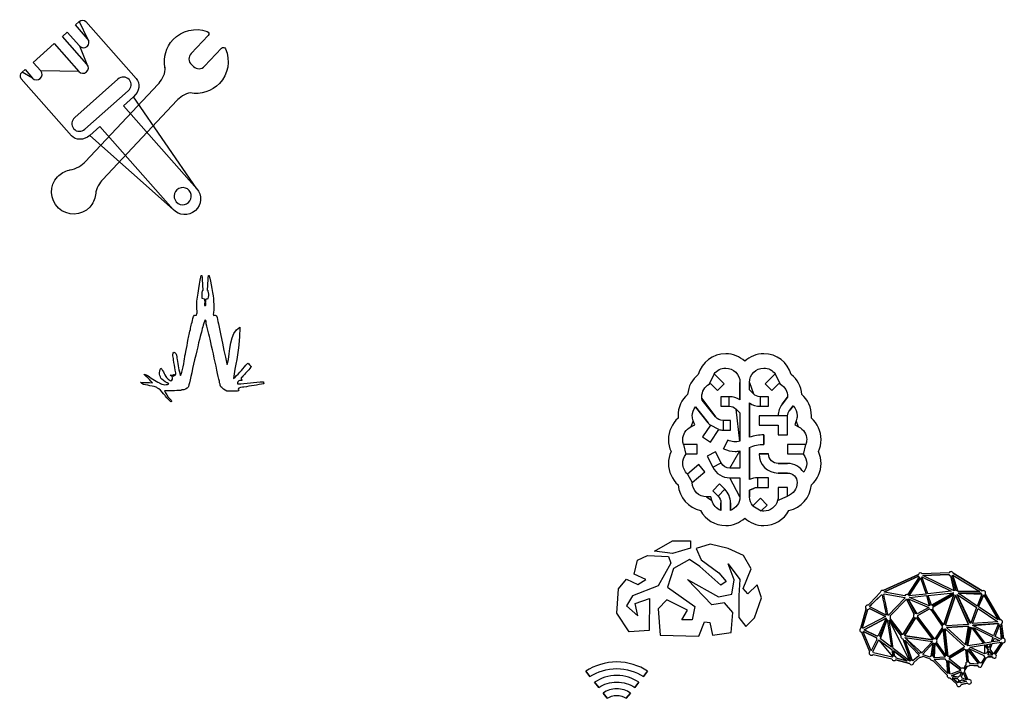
# Model space of a CAD drawing. Extents: x -1032 to 841, y -267 to 643.
# Drawn here: x -20.6 to 466.9, y 181.9 to 517.2 of the extents above; entities that cross this region are included whole.
import ezdxf

# ---------------------------------------------------------------- set-up
doc = ezdxf.new("R2010")
doc.units = 0
doc.layers.add('Layer_1', color=7, linetype='CONTINUOUS')

msp = doc.modelspace()

# ---------------------------------------------------------------- linework, layer by layer
at = {"layer": 'Layer_1', "color": 7}
for points in [[(12.934693, 507.841616), (6.916661, 514.650816), (8.770565, 516.289296)], [(12.115877, 516.345296), (36.953669, 488.24212)], [(12.631877, 495.229936), (0.488621, 508.969696), (2.896973, 511.098176), (8.915005, 504.288976)], [(72.551116, 509.492085), (64.141212, 500.559231)], [(72.090555, 511.420641), (72.091191, 511.420712)], [(-10.257716, 491.972976), (-13.978837, 496.183296), (-3.531068, 505.417056), (8.612189, 491.677376)], [(12.701157, 504.055456), (12.701157, 504.055456)], [(70.809277, 494.283091), (79.217582, 503.214242)], [(-19.401957, 491.390256), (-17.998517, 492.630656), (-14.277397, 488.42036)], [(51.216476, 493.717087), (51.215166, 493.730222)], [(64.307468, 495.045886), (65.296, 494.115186)], [(4.902125, 459.945552), (-19.920357, 488.0314)], [(-19.401957, 491.390416), (-19.401957, 491.390256)], [(27.952109, 487.847), (6.554197, 468.9354)], [(33.600725, 487.5314), (33.416973, 487.73932)], [(11.746811, 447.040949), (47.803697, 485.338273)], [(11.620805, 463.1678), (33.036045, 482.09468)], [(35.708573, 479.21068), (30.683965, 474.76988), (66.945301, 433.741312)], [(57.097214, 477.248416), (20.394884, 438.262086)], [(5.989517, 463.49876), (6.173277, 463.29084), (6.155997, 463.27564), (6.155949, 463.27548)], [(55.319373, 423.466272), (19.042742, 464.51212), (14.018126, 460.071312)], [(57.699477, 426.464592), (57.699477, 426.464592)], [(66.280941, 422.970352), (66.090357, 422.801872)], [(69.142608, 390.819992), (69.142608, 390.819992)], [(320.354227, 337.101764), (321.034214, 337.486555), (324.523745, 333.997024), (327.857662, 337.330941), (322.90913, 342.279474)], [(353.049249, 342.279474), (348.100716, 337.330941), (351.434633, 333.997024), (354.924164, 337.486555), (355.604151, 337.101764)], [(335.621398, 338.022246), (335.621398, 329.326711)], [(342.289232, 332.329594), (340.336981, 334.282788), (340.336981, 338.022246)], [(323.549506, 320.929201), (316.934486, 329.197504), (316.826971, 330.030276)], [(330.334286, 330.948871), (326.190232, 330.948871), (326.190232, 326.233289), (330.334286, 326.233289)], [(340.336981, 310.924621), (340.336981, 327.855449)], [(345.624092, 326.233289), (349.768146, 326.233289), (349.768146, 330.948871), (345.624092, 330.948871)], [(359.187051, 330.645188), (356.516145, 327.266001)], [(313.5553, 325.874904), (319.867579, 317.984791)], [(333.669147, 324.852566), (335.622341, 322.899372), (335.622341, 308.978971)], [(360.215991, 324.34234), (361.888137, 326.45775)], [(311.323886, 316.088184), (313.258218, 317.026585), (312.501838, 319.038252)], [(327.232376, 314.444332), (330.905815, 314.444332), (330.905815, 319.159914), (327.231433, 319.159914)], [(354.487501, 321.517706), (345.052563, 321.517706), (345.052563, 316.802123), (354.483729, 316.802123), (354.483729, 312.08654), (359.199312, 312.08654), (359.199312, 321.417735)], [(363.457483, 319.039196), (362.701104, 317.027528), (364.635436, 316.089127)], [(321.004034, 316.810611), (317.155176, 311.036852), (321.07854, 308.421589), (325.238628, 314.661248)], [(347.410355, 307.370957), (347.410355, 312.08654)], [(308.884043, 302.359236), (309.121709, 302.655375), (314.401275, 302.655375), (314.401275, 307.370957), (307.731555, 307.370957), (307.731555, 307.370957)], [(329.603371, 309.479766), (327.494562, 305.262149)], [(368.226824, 307.370957), (359.199312, 307.370957), (359.199312, 302.655375), (366.835727, 302.655375), (367.073392, 302.359236)], [(326.344903, 298.188775), (323.584401, 303.709779), (319.366784, 301.60097), (322.127286, 296.079966)], [(335.622341, 304.142669), (335.622341, 295.582), (330.562521, 295.582)], [(340.336981, 289.952538), (340.336981, 305.884606)], [(349.767203, 302.655375), (345.05162, 302.655375)], [(312.04537, 288.555782), (318.273712, 293.774989), (315.244421, 297.389012), (309.664944, 292.71304)], [(359.198369, 297.939792), (354.482786, 297.939792)], [(354.482786, 293.224209), (359.198369, 293.224209)], [(328.143427, 285.173766), (325.499871, 287.817322), (322.165954, 284.483405), (324.80951, 281.839849)], [(330.561577, 290.866418), (335.621398, 290.866418), (335.621398, 281.435252)], [(344.365031, 286.150835), (349.768146, 286.150835), (349.768146, 290.866418), (344.365031, 290.866418)], [(305.016322, 287.36274), (305.016322, 287.36274)], [(340.336981, 284.69372), (342.256223, 285.652869)], [(340.336981, 281.435252), (340.336981, 284.69372), (340.336981, 284.69372)], [(359.198369, 281.85211), (359.198369, 286.150835), (354.482786, 286.150835), (354.482786, 280.582675), (354.250779, 279.678226)], [(321.706656, 279.677283), (321.235098, 281.517303), (319.337547, 281.449399), (319.116858, 281.435252)], [(326.190232, 278.504989), (326.190232, 274.769304)], [(330.905815, 274.77402), (330.905815, 278.504989)], [(346.148465, 274.480711), (349.077785, 277.410031), (345.743868, 280.743948), (341.947824, 276.947903)], [(293.354936, 254.544936), (302.26216, 259.740808), (311.169376, 259.740808), (311.169376, 256.029472), (302.26216, 253.431536), (293.354936, 254.544936)], [(310.58616, 250.462464), (302.739328, 246.008856), (299.71724, 236.88956), (313.23712, 227.293096), (312.01768, 220.665704), (306.92784, 220.612664), (309.737856, 225.437408), (299.39912, 230.527248), (295.157592, 226.179672), (296.111936, 213.030928), (315.198824, 212.659792), (318.00884, 219.605304), (320.76584, 219.393224), (322.09132, 213.136968), (331.210608, 214.409424), (332.05892, 224.324008), (327.923424, 229.042712), (321.7732, 228.141384), (309.68484, 240.60088), (324.954352, 232.0648), (331.528728, 233.39028), (332.748168, 240.494848), (329.779096, 248.34168), (335.6112, 240.653904), (335.134024, 232.648016), (335.134024, 221.832104), (338.580272, 217.378496), (342.874824, 221.726072), (346.321064, 231.481592), (344.200304, 238.002944), (339.4816, 233.49632), (337.201776, 236.094256), (341.125192, 245.955816), (337.307808, 252.530192), (329.832112, 255.923416), (320.818856, 258.044184), (313.926368, 255.8704), (316.471288, 250.356408), (325.166424, 243.888072), (328.718712, 239.540504), (326.226808, 237.843888), (315.729016, 247.069224), (310.58616, 250.462464)], [(283.281304, 243.19884), (284.924896, 250.197368), (289.908696, 252.530208), (300.247432, 252.000016), (301.413848, 248.606792), (295.157592, 237.419752), (282.539032, 232.595008), (279.56996, 227.611208), (285.030936, 222.680432), (283.811496, 228.777632), (290.916056, 231.163488), (290.757, 215.363784), (280.842424, 214.674536), (274.6922, 224.005904), (275.540504, 235.988232), (279.46392, 240.75996), (285.030936, 238.055984), (289.060392, 240.54788), (283.281304, 243.19884)], [(440.033963, 244.533472), (440.034186, 244.533688)], [(423.893292, 243.149632), (406.487763, 235.122896)], [(407.094747, 234.495272), (423.930906, 242.258912), (423.930876, 242.258696)], [(419.112592, 232.560048), (424.880069, 241.49592), (424.880083, 241.496)], [(424.880083, 241.496), (427.653626, 233.432264), (419.1424, 232.498128)], [(425.624746, 241.867016), (440.154982, 234.804584), (428.49412, 233.52464), (425.624746, 241.867016), (425.624746, 241.867016)], [(426.010984, 242.662256), (438.973789, 243.145168), (438.973566, 243.144808)], [(439.901303, 242.343728), (441.557862, 235.039736)], [(442.367217, 235.199224), (440.69831, 242.558864)], [(440.937228, 242.807336), (454.335173, 234.684848), (443.468366, 234.606448)], [(440.937228, 242.807192), (440.937228, 242.807336)], [(455.478782, 234.956104), (441.106658, 243.668824)], [(404.969192, 234.155504), (400.018579, 228.856432)], [(430.429587, 227.896744), (428.769002, 232.725224), (441.219087, 234.091568), (441.219087, 234.091568)], [(441.219087, 234.091568), (430.724068, 227.759872)], [(399.762482, 227.374448), (400.604049, 228.275032), (405.679222, 233.080184), (405.679222, 233.08004)], [(406.993241, 233.520824), (406.993241, 233.519024)], [(417.243978, 231.413088), (409.108571, 223.028808)], [(409.8661, 222.622224), (417.921506, 230.924352), (417.921521, 230.927592)], [(417.921521, 230.927592), (421.74119, 223.452528)], [(422.481289, 223.819224), (418.745378, 231.130776)], [(418.747538, 231.130776), (418.747522, 231.129696)], [(418.747522, 231.129696), (428.989395, 226.764608), (423.254664, 223.570392)], [(429.269915, 227.541208), (419.494862, 231.707712), (427.928515, 232.63328), (427.928515, 232.63328)], [(431.191126, 227.078816), (441.434338, 233.2586), (441.434374, 233.2586)], [(441.434374, 233.2586), (436.534774, 218.387464)], [(437.361034, 218.261144), (442.184941, 232.901696), (442.184941, 232.901696)], [(442.184941, 232.901696), (448.725535, 218.425704)], [(443.005283, 233.136816), (443.005305, 233.13836)], [(443.005305, 233.13836), (452.680226, 226.7024), (449.779712, 219.105544)], [(455.199018, 233.298848), (452.981958, 227.492464), (443.536278, 233.775632)], [(443.538438, 233.782832), (454.947506, 233.864984), (454.947758, 233.86448)], [(456.294803, 232.942016), (463.35027, 220.595304), (453.68581, 227.023952)], [(456.294803, 232.939424), (456.294803, 232.942016)], [(464.25738, 220.669384), (456.967026, 233.427328)], [(398.039891, 226.051304), (395.400031, 216.599184)], [(399.69591, 226.2056), (407.59509, 222.295992)], [(399.69591, 226.2056), (399.69591, 226.2056)], [(423.650018, 222.845712), (429.37482, 226.034312), (429.374878, 226.035392)], [(430.138318, 225.743576), (435.717888, 217.542704)], [(453.384353, 226.2344), (463.213902, 219.695704), (450.57859, 218.885864), (453.384353, 226.2344), (453.384353, 226.2344)], [(397.042896, 215.796784), (407.939504, 221.545384), (407.939504, 221.545384)], [(404.777254, 212.659424), (408.493834, 220.775304), (408.493834, 220.775304)], [(408.493834, 220.775304), (410.51735, 207.200144), (405.185826, 211.238384)], [(419.66667, 200.270384), (411.457168, 206.488224), (409.374598, 220.462024), (409.374598, 220.462024)], [(415.85397, 213.422544), (409.838178, 221.20756)], [(421.691525, 222.045136), (416.34067, 213.507904)], [(417.089371, 213.149904), (422.406134, 221.632064)], [(422.817925, 221.652224), (422.81791, 221.65252)], [(431.708117, 211.314544), (423.48788, 222.13276)], [(396.763529, 214.907744), (396.763716, 214.909024)], [(396.763716, 214.909024), (403.104055, 211.777344)], [(403.449541, 212.526304), (397.052832, 215.686384)], [(432.756714, 211.032944), (436.124862, 216.158384), (436.124862, 216.158384)], [(436.124862, 216.158384), (437.57391, 202.956624)], [(438.43437, 202.678784), (436.946903, 216.233024)], [(437.187701, 216.294624), (437.187355, 216.293984)], [(437.187355, 216.293984), (446.591693, 207.638304)], [(437.796837, 216.869904), (448.603516, 217.590464), (448.603394, 217.591024)], [(448.603394, 217.591024), (447.141998, 208.252784)], [(447.939804, 208.016944), (449.343758, 216.987504), (449.343758, 216.987824)], [(450.071507, 216.955824), (456.061256, 209.038944), (448.265698, 207.795024)], [(463.476437, 218.886024), (461.080054, 212.824864), (450.849455, 217.940304)], [(450.850175, 218.076304), (463.476358, 218.885424), (463.476437, 218.886024)], [(451.185811, 216.850144), (460.775636, 212.055264), (459.820518, 209.639264), (456.983622, 209.186704), (451.185811, 216.850144), (451.185811, 216.850144)], [(464.788043, 210.970704), (461.820417, 212.454704), (464.146471, 218.338024), (464.146471, 218.338024)], [(466.025072, 211.512784), (464.935464, 218.630504)], [(401.292069, 205.090064), (404.098897, 210.630144)], [(404.551764, 210.683824), (410.691302, 206.033904), (411.21745, 202.504144)], [(404.551764, 210.681344), (404.551764, 210.683824)], [(420.723539, 200.626944), (417.202923, 210.696784), (417.202909, 210.696624)], [(424.385881, 204.105904), (417.236727, 211.877824)], [(417.238606, 211.880704), (430.79655, 209.986064), (425.494814, 204.310944)], [(417.238887, 211.877824), (417.238606, 211.880704)], [(431.023934, 210.786784), (417.337138, 212.699184)], [(461.02557, 203.843904), (459.311836, 206.109024), (460.414598, 208.898464), (465.018919, 209.633104), (465.018905, 209.633424)], [(461.516, 211.685104), (464.207405, 210.339344), (460.767046, 209.790384), (461.516, 211.685104), (461.516, 211.685104)], [(411.630847, 205.321904), (418.302446, 200.269024)], [(412.021974, 202.698464), (411.630847, 205.321904), (411.630847, 205.321904)], [(426.103374, 203.754304), (431.240554, 209.253104), (431.240554, 209.253104)], [(431.240554, 209.253104), (430.166786, 202.666544)], [(431.018549, 202.764784), (432.060111, 209.155024)], [(432.231911, 209.181904), (437.125882, 202.156704), (431.777438, 201.958624)], [(432.231911, 209.181424), (432.231911, 209.181904)], [(446.39717, 206.978624), (438.900658, 202.432624)], [(439.265462, 201.689424), (446.735406, 206.218784), (446.735571, 206.219024)], [(448.566083, 199.946064), (448.011746, 206.042384)], [(448.040762, 206.059184), (448.040741, 206.058784)], [(454.096262, 199.457904), (448.793719, 206.430944), (448.793719, 206.431184)], [(456.575597, 203.799664), (449.270476, 207.120304), (456.624982, 208.293664), (456.624982, 208.293904)], [(456.624982, 208.293904), (458.374422, 205.981504)], [(459.468054, 208.747744), (458.729304, 206.879184), (457.547622, 208.441184), (459.468054, 208.747744), (459.468054, 208.747744)], [(458.344873, 203.663744), (458.956918, 205.211664), (458.956939, 205.211664)], [(458.956939, 205.211664), (460.380492, 203.330304)], [(412.740594, 200.957824), (419.505606, 199.078784)], [(430.942366, 200.637424), (438.068702, 193.262464)], [(431.638673, 201.128784), (437.106571, 201.331184), (437.10655, 201.330784)], [(438.014695, 200.525104), (438.435882, 194.070144)], [(439.255878, 194.165904), (438.84462, 200.472464), (438.844447, 200.472304)], [(438.844447, 200.472304), (444.650582, 195.940624)], [(458.234612, 202.358864), (460.327658, 202.358864)], [(259.369872, 195.30101), (261.422731, 192.701554)], [(274.65658, 199.8543), (274.65658, 199.8543)], [(287.907641, 192.697367), (289.956199, 195.292416)], [(447.405606, 198.353504), (446.283251, 196.670064)], [(446.800256, 195.958544), (448.03992, 197.818064)], [(449.289254, 198.248544), (453.25414, 197.952624)], [(274.65658, 193.243832), (274.65658, 193.243832)], [(443.558022, 192.335664), (440.241151, 192.938864)], [(440.247631, 193.028544), (444.997442, 194.901504), (444.99768, 194.901504)], [(443.28851, 189.688384), (440.586637, 192.037824), (440.586637, 192.037744)], [(440.586637, 192.037744), (443.36555, 191.532544)], [(443.794787, 190.817184), (443.667814, 189.833584)], [(445.127065, 194.802384), (444.37382, 192.793664)], [(445.310147, 191.011504), (447.703578, 190.126944)], [(445.310147, 191.011504), (445.310147, 191.011504)], [(445.953598, 194.647264), (447.672971, 191.017664)], [(445.953627, 194.646224), (445.953598, 194.647264)], [(263.703686, 189.813881), (265.743637, 187.231612)], [(274.65658, 186.633364), (274.65658, 186.633364)], [(283.582434, 187.227205), (285.622382, 189.805287)], [(444.959038, 188.691264), (448.090147, 189.366704)], [(267.904088, 184.494437), (269.944039, 181.912168)], [(279.382032, 181.907981), (281.421981, 184.485844)]]:
    msp.add_lwpolyline(points, close=True, dxfattribs=at)
for points in [[(8.770565, 516.289296), (9.827469, 517.223456), (11.319605, 517.246096), (12.115877, 516.345296)], [(55.215016, 507.410316), (59.538669, 511.997701), (66.161756, 513.572863), (72.090555, 511.420641)], [(12.701157, 504.055456), (13.810038, 505.035456), (13.914726, 506.732736), (12.934693, 507.841616)], [(51.215166, 493.730222), (50.304188, 498.667288), (51.761417, 503.740237), (55.215016, 507.410316)], [(72.091191, 511.420712), (72.465645, 511.283222), (72.749637, 510.967762), (72.840701, 510.578695)], [(72.840701, 510.578695), (72.933204, 510.191323), (72.825031, 509.783043), (72.551116, 509.492085)], [(8.915005, 504.288976), (9.895037, 503.180096), (11.592285, 503.075456), (12.701157, 504.055456)], [(81.172137, 502.869801), (83.67763, 497.083138), (82.506051, 490.375517), (78.182482, 485.786484)], [(79.217582, 503.214242), (79.491497, 503.5052), (79.894227, 503.636371), (80.286469, 503.567191)], [(80.286469, 503.567191), (80.681998, 503.498114), (81.013952, 503.237003), (81.172137, 502.869801)], [(64.141212, 500.559231), (62.665775, 498.993802), (62.740429, 496.519571), (64.307468, 495.045886)], [(12.398349, 491.443776), (13.50723, 492.423856), (13.611918, 494.121056), (12.631877, 495.229936)], [(47.803697, 485.338273), (48.991731, 486.620612), (51.215215, 490.076699), (51.346807, 492.619973)], [(51.346807, 492.619973), (51.32215, 492.996151), (51.297862, 493.481473), (51.216476, 493.717087)], [(65.296, 494.115186), (66.859669, 492.643054), (69.333924, 492.716014), (70.809277, 494.283091)], [(-19.920357, 488.0314), (-20.647317, 488.99364), (-20.441477, 490.471696), (-19.401957, 491.390416)], [(-14.277397, 488.42036), (-13.297397, 487.31148), (-11.600116, 487.20684), (-10.491236, 488.18684)], [(-10.491236, 488.18684), (-9.382356, 489.166896), (-9.277716, 490.864096), (-10.257716, 491.972976)], [(8.612189, 491.677376), (9.592221, 490.568496), (11.289469, 490.463776), (12.398349, 491.443776)], [(33.416973, 487.73932), (32.069421, 489.264016), (29.615429, 489.317056), (27.952109, 487.847)], [(33.036045, 482.09468), (34.699373, 483.56476), (34.948277, 486.00668), (33.600725, 487.5314)], [(36.953669, 488.24212), (39.112805, 485.79908), (38.567405, 481.73732), (35.708573, 479.21068)], [(78.182482, 485.786484), (74.365177, 481.731824), (68.890853, 480.106975), (63.724276, 481.106765)], [(63.724276, 481.106765), (61.188513, 480.879892), (58.276795, 478.480894), (57.097214, 477.248416)], [(6.554197, 468.9354), (4.890877, 467.46532), (4.641973, 465.02348), (5.989517, 463.49876)], [(6.155949, 463.27548), (7.503501, 461.75076), (9.957485, 461.69772), (11.620805, 463.1678)], [(14.018126, 460.071312), (11.176621, 457.560032), (7.076581, 457.485232), (4.902125, 459.945552)], [(4.33777, 443.020155), (6.906205, 443.097605), (10.490484, 445.723499), (11.746811, 447.040949)], [(-1.500793, 424.199412), (-5.895793, 428.337081), (-6.105104, 435.280791), (-1.967516, 439.677408)], [(-1.967516, 439.677408), (-0.384867, 441.358481), (1.633179, 442.472422), (3.886315, 442.915632)], [(3.886315, 442.915632), (4.026607, 442.977703), (4.180903, 443.015443), (4.33777, 443.020155)], [(20.394884, 438.262086), (19.163591, 436.935467), (16.859458, 433.741453), (16.937342, 431.159869)], [(62.284341, 433.602752), (61.073029, 434.414592), (59.441053, 434.515232), (58.139141, 433.858352)], [(16.856956, 430.699506), (16.551866, 428.427086), (15.56156, 426.345618), (13.980515, 424.664584)], [(16.937342, 431.159869), (16.942068, 430.999643), (16.91407, 430.845077), (16.856956, 430.699506)], [(58.139141, 433.858352), (55.162197, 432.338272), (54.912565, 428.290992), (57.699477, 426.464592)], [(61.829365, 426.226192), (64.788981, 427.730992), (65.036605, 431.745632), (62.284341, 433.602752)], [(66.945301, 433.741312), (69.716965, 430.605232), (69.416997, 425.741952), (66.280941, 422.970352)], [(13.980515, 424.664584), (9.841239, 420.269576), (2.897581, 420.058542), (-1.500793, 424.199412)], [(57.699477, 426.464592), (58.910797, 425.652672), (60.527453, 425.569392), (61.829365, 426.226192)], [(66.090357, 422.801872), (62.954309, 420.030192), (58.091037, 420.330192), (55.319373, 423.466272)], [(66.956208, 376.827992), (66.985808, 379.748792), (68.745808, 389.489592), (69.142608, 390.819992)], [(69.142608, 390.819992), (69.246608, 390.819992), (69.350608, 390.819992), (69.454608, 390.819992)], [(69.454608, 390.819992), (69.667408, 388.409592), (69.799408, 385.919192), (69.954608, 383.451192)], [(72.262608, 383.451192), (72.401808, 385.915192), (72.495408, 388.422392), (72.700208, 390.819992)], [(72.700208, 390.819992), (72.742608, 390.819992), (72.969008, 390.827992), (73.012208, 390.827992)], [(73.012208, 390.827992), (73.012208, 390.827992), (75.016208, 382.407192), (75.198608, 379.455192)], [(69.641808, 383.326392), (69.496208, 382.220792), (69.169008, 380.956792), (69.517008, 379.704792)], [(69.954608, 383.451192), (69.878608, 383.380792), (69.841008, 383.273592), (69.641808, 383.326392)], [(72.576208, 383.263992), (72.536208, 383.391192), (72.284208, 383.305592), (72.262608, 383.451192)], [(72.762608, 382.514392), (72.605008, 382.756792), (72.434608, 382.858392), (72.576208, 383.263992)], [(72.576208, 379.454392), (72.993808, 380.355992), (72.851408, 381.388792), (72.762608, 382.514392)], [(67.143408, 372.456792), (67.129008, 372.827992), (66.945008, 375.767192), (66.956208, 376.827992)], [(69.517008, 379.704792), (69.788208, 379.475992), (70.305008, 379.493592), (70.703408, 379.391992)], [(70.889808, 377.331192), (70.870608, 377.109592), (70.325808, 375.694392), (71.202608, 375.957592)], [(70.703408, 379.391992), (70.677808, 378.771992), (70.964208, 378.133592), (70.889808, 377.331192)], [(71.202608, 375.957592), (71.706608, 376.107992), (71.348208, 376.922392), (71.327408, 377.331192)], [(71.327408, 377.331192), (71.291408, 378.071192), (71.501008, 378.774392), (71.514608, 379.329592)], [(71.514608, 379.329592), (71.745008, 379.494392), (72.345808, 379.288792), (72.576208, 379.454392)], [(75.198608, 379.455192), (75.315408, 377.563992), (75.473808, 375.405592), (75.323408, 373.522392)], [(64.769808, 368.584792), (65.094608, 369.946392), (65.189008, 371.851992), (66.768208, 371.207192)], [(66.768208, 371.207192), (66.885008, 371.610392), (67.157808, 372.047992), (67.143408, 372.456792)], [(75.323408, 373.522392), (75.259408, 372.725592), (74.931408, 371.935992), (75.261008, 371.149592)], [(75.261008, 371.149592), (75.610608, 371.113592), (75.742608, 371.292792), (76.073808, 371.274392)], [(76.073808, 371.274392), (76.961008, 371.123992), (77.123408, 369.336792), (77.385008, 368.151992)], [(63.396208, 362.527192), (63.901808, 364.719192), (64.239408, 366.360792), (64.769808, 368.584792)], [(71.076208, 368.898392), (70.089008, 366.707992), (69.617008, 364.295192), (68.953808, 361.903992)], [(71.638608, 367.025592), (71.505808, 367.720792), (71.625008, 368.479992), (71.076208, 368.898392)], [(72.950608, 361.842392), (72.524208, 363.571992), (71.966608, 365.307992), (71.638608, 367.025592)], [(77.385008, 368.151992), (77.634608, 367.004792), (81.460208, 347.893592), (82.005808, 346.857592)], [(68.953808, 361.903992), (67.473808, 356.573592), (62.973008, 336.217592), (62.708208, 335.737592)], [(62.709008, 359.530392), (62.807408, 360.482392), (63.161808, 361.513592), (63.396208, 362.527192)], [(78.321008, 337.550392), (78.153008, 338.114392), (74.210608, 356.722392), (72.950608, 361.842392)], [(82.005808, 346.857592), (83.772208, 353.293592), (82.944208, 362.653592), (88.249808, 365.340792)], [(88.249808, 365.340792), (88.146608, 363.027192), (88.032208, 360.890392), (87.938608, 358.846392)], [(61.023408, 350.601592), (61.086608, 351.411192), (62.539408, 357.863992), (62.709008, 359.530392)], [(87.938608, 358.846392), (87.636208, 352.197592), (85.825008, 346.266392), (85.065808, 339.926392)], [(55.467408, 349.101592), (55.333808, 349.990392), (55.055408, 350.915992), (55.092208, 351.662392)], [(55.092208, 351.662392), (55.107408, 351.980792), (55.285808, 352.835992), (55.653808, 352.911192)], [(55.653808, 352.911192), (56.051408, 352.994392), (56.584208, 352.289592), (56.715408, 351.975192)], [(56.715408, 351.975192), (57.006608, 351.281592), (57.064208, 350.195192), (57.214608, 349.351992)], [(328.548024, 352.168994), (322.172556, 352.168994), (316.68456, 347.915538), (314.964316, 341.962587)], [(337.979189, 348.557801), (335.474272, 350.802418), (332.167705, 352.168994), (328.548024, 352.168994)], [(347.410355, 352.168994), (343.790673, 352.168994), (340.484107, 350.802418), (337.979189, 348.557801)], [(360.99312, 341.96353), (359.273818, 347.915538), (353.785823, 352.168994), (347.410355, 352.168994)], [(56.279408, 344.043992), (55.990608, 345.727192), (55.721808, 347.403192), (55.467408, 349.101592)], [(57.214608, 349.351992), (57.699408, 346.642392), (58.028208, 343.686392), (58.838608, 341.484792)], [(58.838608, 341.484792), (59.641008, 342.556792), (60.882608, 348.764792), (61.023408, 350.601592)], [(85.065808, 339.926392), (87.181808, 341.598392), (89.340208, 344.301592), (91.247408, 346.482392)], [(91.247408, 346.482392), (91.375408, 346.627992), (92.063408, 347.472792), (92.122608, 347.480792)], [(92.122608, 347.480792), (92.346608, 347.508792), (92.935408, 346.779192), (93.060208, 346.669592)], [(93.060208, 346.669592), (93.389808, 346.375992), (93.706608, 346.119192), (93.996208, 345.856792)], [(41.914608, 340.982392), (41.566608, 341.313592), (41.034608, 341.563992), (40.977808, 342.044792)], [(40.977808, 342.044792), (42.357008, 341.759192), (43.352208, 340.844792), (44.412208, 340.171192)], [(49.596208, 339.609592), (48.571408, 340.775192), (48.050608, 343.389592), (49.158608, 344.979992)], [(49.158608, 344.979992), (50.359408, 343.843992), (51.247408, 341.022392), (52.406608, 339.861592)], [(53.842608, 341.547192), (54.550608, 341.928792), (55.129808, 341.248792), (55.591408, 340.984792)], [(54.717008, 340.922392), (54.417008, 341.322392), (54.160208, 341.184792), (53.842608, 341.547192)], [(55.591408, 340.984792), (55.727408, 341.245592), (55.377008, 341.561592), (55.405008, 341.922392)], [(55.405008, 341.922392), (55.808208, 342.156792), (55.774608, 341.473592), (56.279408, 341.607992)], [(56.279408, 341.607992), (56.781008, 342.284792), (56.415408, 343.250392), (56.279408, 344.043992)], [(90.061808, 341.422392), (89.773008, 341.095992), (88.802608, 340.230392), (88.812208, 339.861592)], [(93.996208, 345.856792), (92.925808, 344.539992), (91.358608, 342.884792), (90.061808, 341.422392)], [(314.964316, 341.962587), (311.95766, 339.538777), (310.048792, 335.967195), (309.731905, 332.094758)], [(322.90913, 342.279474), (324.206858, 343.997832), (326.260966, 345.09562), (328.548024, 345.09562)], [(328.548024, 345.09562), (332.448754, 345.09562), (335.621398, 341.922976), (335.621398, 338.022246)], [(340.336981, 338.022246), (340.336981, 341.922976), (343.509625, 345.09562), (347.410355, 345.09562)], [(347.410355, 345.09562), (349.697412, 345.09562), (351.752463, 343.997832), (353.049249, 342.279474)], [(366.22553, 332.095701), (365.908643, 335.967195), (363.999775, 339.53972), (360.99312, 341.96353)], [(42.663408, 336.612792), (41.341808, 336.906392), (39.700208, 336.991192), (39.104208, 338.111192)], [(39.104208, 338.111192), (41.041008, 338.007992), (42.989008, 337.915992), (44.974608, 337.862392)], [(44.974608, 337.862392), (44.082608, 338.801592), (42.925008, 340.023192), (41.914608, 340.982392)], [(46.847408, 335.737592), (45.551408, 336.007992), (44.066608, 336.299992), (42.663408, 336.612792)], [(44.412208, 340.171192), (45.501008, 339.479192), (46.585808, 338.800792), (47.660208, 338.047992)], [(47.660208, 338.047992), (48.850608, 337.988792), (49.246608, 337.083992), (50.408208, 336.924792)], [(53.093008, 337.237592), (52.125808, 338.095192), (50.558608, 338.517592), (49.596208, 339.609592)], [(50.408208, 336.924792), (51.316208, 336.799992), (52.133808, 336.946392), (53.093008, 337.237592)], [(52.406608, 339.861592), (52.747408, 339.520792), (53.785808, 338.843192), (54.155408, 338.861592)], [(54.155408, 338.861592), (54.889008, 338.902392), (55.249808, 340.211992), (54.717008, 340.922392)], [(78.820208, 335.864792), (78.613008, 336.247992), (78.497808, 336.961592), (78.321008, 337.550392)], [(88.313008, 338.925592), (87.572208, 338.797592), (86.753808, 338.002392), (87.063408, 337.239992)], [(87.063408, 337.239992), (91.389808, 337.556792), (95.527408, 338.059992), (99.866608, 338.363192)], [(89.374608, 339.111192), (89.187408, 338.658392), (88.695408, 338.991192), (88.313008, 338.925592)], [(88.812208, 339.861592), (88.824208, 339.466392), (89.421008, 339.435192), (89.374608, 339.111192)], [(100.052208, 337.302392), (97.175408, 336.759992), (93.449008, 336.259992), (90.248208, 335.677592)], [(99.866608, 338.363192), (99.908208, 337.989592), (100.029008, 337.694392), (100.052208, 337.302392)], [(316.759067, 330.948871), (316.759067, 333.486798), (318.136017, 335.84459), (320.354227, 337.101764)], [(355.604151, 337.101764), (357.822362, 335.84459), (359.199312, 333.486798), (359.199312, 330.948871)], [(48.221008, 334.863992), (47.781808, 335.185592), (47.161008, 335.219992), (46.847408, 335.737592)], [(51.281008, 331.554392), (50.163408, 332.518392), (49.427408, 333.974392), (48.221008, 334.863992)], [(59.024208, 333.927992), (56.274608, 333.970392), (53.717008, 333.821592), (50.969008, 333.865592)], [(50.969008, 333.865592), (51.693008, 332.560792), (52.592208, 331.004792), (53.592208, 329.868792)], [(53.592208, 328.931192), (52.776208, 329.676792), (51.291408, 331.355992), (51.281008, 331.554392)], [(59.524208, 334.363992), (59.237008, 334.339192), (59.302608, 333.962392), (59.024208, 333.927992)], [(62.708208, 335.737592), (62.257808, 334.920792), (60.754608, 334.083192), (59.524208, 334.363992)], [(81.755408, 333.743192), (81.021008, 333.903992), (79.006608, 335.519992), (78.820208, 335.864792)], [(84.440208, 333.743192), (83.536208, 333.782392), (82.514608, 333.575992), (81.755408, 333.743192)], [(87.813008, 333.803992), (86.819408, 333.722392), (85.627408, 333.689592), (84.440208, 333.743192)], [(87.375408, 334.741592), (87.325808, 334.269592), (87.831408, 334.174392), (87.813008, 333.803992)], [(90.248208, 335.677592), (89.513808, 335.544792), (87.449008, 335.447992), (87.375408, 334.741592)], [(309.731905, 332.094758), (306.742226, 329.438942), (304.97011, 325.597628), (304.97011, 321.517706)], [(345.624092, 330.948871), (344.364088, 330.948871), (343.180477, 331.439292), (342.289232, 332.329594)], [(370.988269, 321.517706), (370.988269, 325.597628), (369.216153, 329.438942), (366.22553, 332.095701)], [(53.592208, 329.868792), (53.933008, 329.479992), (54.561008, 329.159192), (54.466608, 328.557592)], [(54.466608, 328.557592), (54.073808, 328.249592), (53.815408, 328.727992), (53.592208, 328.931192)], [(316.826971, 330.030276), (316.780758, 330.392433), (316.759067, 330.683856), (316.759067, 330.948871)], [(335.621398, 329.326711), (334.0728, 330.380172), (332.24787, 330.948871), (330.334286, 330.948871)], [(340.336981, 327.855449), (341.885578, 326.801988), (343.710509, 326.233289), (345.624092, 326.233289)], [(356.516145, 327.266001), (355.225962, 325.63441), (354.510136, 323.597278), (354.487501, 321.517706)], [(359.199312, 330.948871), (359.199312, 330.853617), (359.19271, 330.748931), (359.187051, 330.645188)], [(312.043484, 321.517706), (312.043484, 323.120061), (312.593321, 324.64791), (313.5553, 325.874904)], [(330.334286, 326.233289), (331.59429, 326.233289), (332.777901, 325.742868), (333.669147, 324.852566)], [(359.199312, 321.417735), (359.199312, 322.474969), (359.560525, 323.51334), (360.215991, 324.34234)], [(361.888137, 326.45775), (363.165117, 325.152477), (363.915838, 323.386963), (363.915838, 321.518649)], [(305.021981, 320.320891), (302.017212, 317.682051), (300.254527, 313.873746), (300.254527, 309.728749)], [(304.97011, 321.517706), (304.97011, 321.117824), (304.987086, 320.717943), (305.021981, 320.320891)], [(312.501838, 319.038252), (312.198155, 319.847446), (312.043484, 320.681161), (312.043484, 321.517706)], [(319.867579, 317.984791), (320.212759, 317.553787), (320.599437, 317.168995), (321.004034, 316.810611)], [(327.231433, 319.159914), (325.791294, 319.159914), (324.449239, 319.805006), (323.549506, 320.929201)], [(363.915838, 321.518649), (363.915838, 320.682105), (363.761167, 319.84839), (363.457483, 319.039196)], [(370.936397, 320.320891), (370.971293, 320.717943), (370.988269, 321.117824), (370.988269, 321.517706)], [(375.703852, 309.728749), (375.703852, 313.873746), (373.941167, 317.682051), (370.936397, 320.320891)], [(307.327901, 309.728749), (307.327901, 312.455299), (308.859522, 314.891369), (311.323886, 316.088184)], [(325.238628, 314.661248), (325.886549, 314.52261), (326.553332, 314.444332), (327.232376, 314.444332)], [(347.410355, 312.08654), (345.012009, 312.08654), (342.614607, 311.683829), (340.336981, 310.924621)], [(364.635436, 316.089127), (367.098856, 314.891369), (368.630477, 312.455299), (368.630477, 309.728749)], [(300.254527, 309.728749), (300.254527, 307.689731), (300.702507, 305.675234), (301.546596, 303.83427)], [(307.731555, 307.370957), (307.465596, 308.118849), (307.327901, 308.91201), (307.327901, 309.728749)], [(335.622341, 308.978971), (333.641796, 308.386694), (331.475457, 308.544194), (329.603371, 309.479766)], [(340.336981, 305.884606), (342.558963, 306.856959), (344.985602, 307.370957), (347.410355, 307.370957)], [(368.630477, 309.728749), (368.630477, 308.91201), (368.492782, 308.118849), (368.226824, 307.370957)], [(374.411782, 303.83427), (375.255871, 305.675234), (375.703852, 307.689731), (375.703852, 309.728749)], [(301.546596, 303.83427), (300.702507, 301.99425), (300.254527, 299.97881), (300.254527, 297.939792)], [(307.327901, 297.939792), (307.327901, 299.561952), (307.866421, 301.089801), (308.884043, 302.359236)], [(327.494562, 305.262149), (329.301574, 304.358643), (331.283062, 303.90689), (333.26455, 303.90689)], [(333.26455, 303.90689), (334.054881, 303.90689), (334.842384, 303.999316), (335.622341, 304.142669)], [(345.05162, 302.655375), (345.05162, 297.45503), (349.282441, 293.224209), (354.482786, 293.224209)], [(354.482786, 297.939792), (351.882614, 297.939792), (349.767203, 300.055202), (349.767203, 302.655375)], [(367.073392, 302.359236), (368.091958, 301.089801), (368.629534, 299.561952), (368.629534, 297.939792)], [(375.703852, 297.939792), (375.703852, 299.97881), (375.255871, 301.99425), (374.411782, 303.83427)], [(300.254527, 297.939792), (300.254527, 293.860813), (302.026643, 290.019499), (305.016322, 287.36274)], [(309.664944, 292.71304), (308.20217, 294.040005), (307.327901, 295.927181), (307.327901, 297.939792)], [(330.562521, 295.582), (328.76494, 295.582), (327.148439, 296.580761), (326.344903, 298.188775)], [(367.128093, 293.594854), (365.448402, 296.204457), (362.525684, 297.939792), (359.198369, 297.939792)], [(368.629534, 297.939792), (368.629534, 296.343096), (368.084413, 294.819019), (367.128093, 293.594854)], [(370.942999, 287.363683), (373.931736, 290.019499), (375.703852, 293.860813), (375.703852, 297.939792)], [(322.127286, 296.079966), (323.734357, 292.863939), (326.966417, 290.866418), (330.561577, 290.866418)], [(359.198369, 293.224209), (361.798541, 293.224209), (363.913951, 291.108799), (363.913951, 288.508626)], [(312.043484, 288.508626), (312.043484, 288.523716), (312.04537, 288.540692), (312.04537, 288.555782)], [(319.116858, 281.435252), (315.216128, 281.435252), (312.043484, 284.607896), (312.043484, 288.508626)], [(344.365031, 290.866418), (342.976764, 290.866418), (341.591326, 290.544815), (340.336981, 289.952538)], [(363.913951, 288.508626), (363.913951, 285.438782), (361.944724, 282.827292), (359.198369, 281.85211)], [(305.016322, 287.36274), (305.52089, 281.102332), (310.119526, 275.97838), (316.125292, 274.679708)], [(330.905815, 278.504989), (330.905815, 281.024053), (329.924974, 283.392219), (328.143427, 285.173766)], [(342.256223, 285.652869), (342.906973, 285.978245), (343.636945, 286.150835), (344.365031, 286.150835)], [(359.834029, 274.680651), (365.839796, 275.979323), (370.438432, 281.102332), (370.942999, 287.363683)], [(326.190232, 274.769304), (324.020121, 275.538887), (322.303649, 277.344956), (321.706656, 279.677283)], [(324.80951, 281.839849), (325.699812, 280.948604), (326.190232, 279.764993), (326.190232, 278.504989)], [(335.621398, 281.435252), (335.621398, 278.362578), (333.648398, 275.748259), (330.905815, 274.77402)], [(341.947824, 276.947903), (340.941518, 278.170183), (340.336981, 279.732927), (340.336981, 281.435252)], [(354.250779, 279.678226), (353.451016, 276.548022), (350.636757, 274.361878), (347.410355, 274.361878)], [(316.125292, 274.679708), (318.552874, 270.202734), (323.274116, 267.288504), (328.548024, 267.288504)], [(347.410355, 274.361878), (346.979351, 274.361878), (346.558721, 274.407147), (346.148465, 274.480711)], [(347.410355, 267.288504), (352.684263, 267.288504), (357.405504, 270.202734), (359.834029, 274.680651)], [(328.548024, 267.288504), (332.167705, 267.288504), (335.474272, 268.65508), (337.979189, 270.899697)], [(337.979189, 270.899697), (340.484107, 268.65508), (343.790673, 267.288504), (347.410355, 267.288504)], [(424.915514, 243.84652), (424.46401, 243.846134), (424.058633, 243.569773), (423.893292, 243.149632)], [(425.736145, 243.476872), (425.52787, 243.711528), (425.229269, 243.846031), (424.915514, 243.84652)], [(439.076922, 243.974032), (439.076922, 243.974032), (425.736145, 243.476872), (425.736145, 243.476872)], [(440.034186, 244.533688), (439.637506, 244.53347), (439.271695, 244.319602), (439.076922, 243.974032)], [(441.106658, 243.668824), (440.996385, 244.173106), (440.550161, 244.532786), (440.033963, 244.533472)], [(424.179716, 241.931456), (424.179716, 241.931456), (418.475052, 233.093216), (418.475052, 233.093216)], [(423.930876, 242.258696), (423.992512, 242.134942), (424.076934, 242.023922), (424.179716, 241.931456)], [(426.003784, 242.599616), (426.006782, 242.620423), (426.009183, 242.641311), (426.010984, 242.662256)], [(441.557862, 235.039736), (441.557862, 235.039736), (426.003784, 242.599616), (426.003784, 242.599616)], [(438.973566, 243.144808), (439.09149, 242.714191), (439.458098, 242.397634), (439.901303, 242.343728)], [(440.69831, 242.558864), (440.790506, 242.628568), (440.871135, 242.712373), (440.937228, 242.807192)], [(406.06631, 235.207216), (405.478186, 235.206477), (404.994774, 234.743071), (404.969192, 234.155504)], [(406.487763, 235.122896), (406.354193, 235.178454), (406.210973, 235.207108), (406.06631, 235.207216)], [(407.141691, 234.330464), (407.130354, 234.386538), (407.114659, 234.441641), (407.094747, 234.495272)], [(417.16613, 232.551768), (417.16613, 232.551768), (407.141691, 234.330464), (407.141691, 234.330464)], [(442.488552, 235.207224), (442.44799, 235.206798), (442.407483, 235.204127), (442.367217, 235.199224)], [(443.468366, 234.606448), (443.280751, 234.975052), (442.902156, 235.207188), (442.488552, 235.207224)], [(456.036063, 235.109392), (455.839957, 235.108907), (455.647549, 235.055982), (455.478782, 234.956104)], [(457.135607, 234.00988), (457.135592, 234.61713), (456.643313, 235.109395), (456.036063, 235.109392)], [(456.967026, 233.427328), (457.076719, 233.601869), (457.135135, 233.803732), (457.135607, 234.00988)], [(405.679222, 233.08004), (405.759729, 233.049704), (405.843517, 233.028922), (405.928869, 233.01812)], [(405.928869, 233.01812), (406.169695, 231.856176), (406.509615, 230.212416), (406.918886, 228.213328)], [(406.726948, 233.232032), (406.832328, 233.311531), (406.922531, 233.409356), (406.993241, 233.520824)], [(407.726894, 228.38044), (407.310006, 230.416824), (406.966039, 232.078944), (406.726948, 233.232032)], [(406.993241, 233.519024), (406.993241, 233.519024), (417.09043, 231.727152), (417.09043, 231.727152)], [(417.09043, 231.727152), (417.124536, 231.614945), (417.176374, 231.508917), (417.243978, 231.413088)], [(418.141381, 233.145776), (417.730905, 233.145334), (417.354853, 232.916287), (417.16613, 232.551768)], [(418.475052, 233.093216), (418.367199, 233.127818), (418.254648, 233.145547), (418.141381, 233.145776)], [(418.745378, 231.130776), (418.746098, 231.130775), (418.746818, 231.130775), (418.747538, 231.130776)], [(419.1424, 232.498128), (419.133112, 232.519074), (419.123171, 232.539724), (419.112592, 232.560048)], [(427.928515, 232.63328), (427.928515, 232.63328), (429.5891, 227.805304), (429.5891, 227.805304)], [(442.987859, 233.126736), (442.993698, 233.130043), (442.999506, 233.133403), (443.005283, 233.136816)], [(449.356113, 219.031144), (449.356113, 219.031144), (442.987859, 233.126736), (442.987859, 233.126736)], [(443.536278, 233.775632), (443.537006, 233.77803), (443.537726, 233.78043), (443.538438, 233.782832)], [(453.68581, 227.023952), (453.68581, 227.023952), (455.93509, 232.914944), (455.93509, 232.914944)], [(454.947758, 233.86448), (454.975624, 233.655767), (455.062832, 233.459444), (455.199018, 233.298848)], [(455.93509, 232.914944), (455.968696, 232.910988), (456.002466, 232.908585), (456.036294, 232.907744)], [(456.036294, 232.907744), (456.123414, 232.908025), (456.210193, 232.91866), (456.294803, 232.939424)], [(396.28428, 216.700144), (396.28428, 216.700144), (398.810048, 225.743864), (398.810048, 225.743864)], [(398.02395, 227.620181), (397.817745, 227.413966), (397.701908, 227.134281), (397.701922, 226.842656)], [(397.701922, 226.842656), (397.702395, 226.543912), (397.824407, 226.258222), (398.039891, 226.051304)], [(398.801459, 227.942248), (398.509834, 227.942247), (398.230154, 227.826396), (398.02395, 227.620181)], [(399.027755, 227.918488), (398.953348, 227.934213), (398.87751, 227.942175), (398.801459, 227.942248)], [(398.810048, 225.743864), (399.162245, 225.74701), (399.491619, 225.918689), (399.69591, 226.2056)], [(400.018579, 228.856432), (400.018579, 228.856432), (399.027755, 227.918488), (399.027755, 227.918488)], [(399.884356, 227.032448), (399.862963, 227.152414), (399.821777, 227.267989), (399.762482, 227.374448)], [(407.960175, 223.035072), (407.960175, 223.035072), (399.884356, 227.032448), (399.884356, 227.032448)], [(406.918886, 228.213328), (407.237862, 226.65524), (407.556902, 225.084776), (407.795885, 223.88064)], [(408.604699, 224.042928), (408.36509, 225.250232), (408.046042, 226.82156), (407.726894, 228.38044)], [(429.5891, 227.805304), (429.466932, 227.738292), (429.358615, 227.648669), (429.269915, 227.541208)], [(429.374878, 226.035392), (429.577461, 225.848279), (429.84296, 225.744123), (430.118734, 225.743576)], [(430.118734, 225.743576), (430.125261, 225.743518), (430.13179, 225.743518), (430.138318, 225.743576)], [(430.724068, 227.759872), (430.633223, 227.81982), (430.533981, 227.865947), (430.429587, 227.896744)], [(430.907683, 226.079096), (431.106345, 226.283746), (431.217711, 226.557584), (431.21827, 226.8428)], [(436.227405, 218.260984), (436.227405, 218.260984), (430.907683, 226.079096), (430.907683, 226.079096)], [(431.21827, 226.8428), (431.217773, 226.922221), (431.208672, 227.001355), (431.191126, 227.078816)], [(407.59509, 222.295992), (407.59509, 222.295992), (396.634864, 216.513744), (396.634864, 216.513744)], [(407.939504, 221.545384), (407.939504, 221.545384), (403.929782, 212.789104), (403.929782, 212.789104)], [(407.795885, 223.88064), (407.863997, 223.537344), (407.906924, 223.309824), (407.960175, 223.035072)], [(408.804421, 223.015128), (408.743941, 223.329552), (408.687241, 223.627128), (408.604699, 224.042928)], [(409.011393, 223.036008), (408.941897, 223.035604), (408.872597, 223.028613), (408.804421, 223.015128)], [(409.108571, 223.028808), (409.076301, 223.032643), (409.043876, 223.035045), (409.011393, 223.036008)], [(409.374598, 220.462024), (409.374598, 220.462024), (415.263676, 212.840704), (415.263676, 212.840704)], [(409.838178, 221.20756), (410.013739, 221.407818), (410.110651, 221.664987), (410.110915, 221.931304)], [(410.110915, 221.931304), (410.110739, 222.182833), (410.02433, 222.426698), (409.8661, 222.622224)], [(421.74119, 223.452528), (421.560446, 223.251189), (421.460283, 222.990277), (421.459864, 222.719712)], [(421.459864, 222.719712), (421.459983, 222.475359), (421.541493, 222.238007), (421.691525, 222.045136)], [(422.406134, 221.632064), (422.45688, 221.624412), (422.508099, 221.620322), (422.559415, 221.619824)], [(422.559401, 223.819224), (422.533372, 223.820149), (422.507318, 223.820149), (422.481289, 223.819224)], [(423.254664, 223.570392), (423.058525, 223.731006), (422.812911, 223.81891), (422.559401, 223.819224)], [(422.559415, 221.619824), (422.646565, 221.620341), (422.733343, 221.631217), (422.817925, 221.652224)], [(422.81791, 221.65252), (422.81791, 221.65252), (431.04647, 210.823584), (431.04647, 210.823584)], [(423.48788, 222.13276), (423.599047, 222.308044), (423.65833, 222.511213), (423.658874, 222.718776)], [(423.658874, 222.718776), (423.658374, 222.761223), (423.655417, 222.803606), (423.650018, 222.845712)], [(464.38086, 220.678184), (464.339567, 220.677572), (464.298342, 220.674634), (464.25738, 220.669384)], [(465.480398, 219.578664), (465.480387, 220.185915), (464.988111, 220.678183), (464.38086, 220.678184)], [(464.935464, 218.630504), (465.272546, 218.827411), (465.47995, 219.188284), (465.480398, 219.578664)], [(395.400031, 216.599184), (395.062844, 216.402346), (394.855329, 216.04146), (394.854824, 215.651024)], [(394.854824, 215.651024), (394.855184, 215.122106), (395.232075, 214.66839), (395.751954, 214.571024)], [(395.751954, 214.571024), (395.751954, 214.571024), (399.712823, 204.951984), (399.712823, 204.951984)], [(396.634864, 216.513744), (396.530283, 216.596637), (396.411485, 216.6598), (396.28428, 216.700144)], [(396.57293, 214.742704), (396.642581, 214.790227), (396.706534, 214.845605), (396.763529, 214.907744)], [(400.439306, 205.352864), (400.439306, 205.352864), (396.57293, 214.742704), (396.57293, 214.742704)], [(397.052832, 215.686384), (397.051379, 215.723328), (397.048062, 215.760174), (397.042896, 215.796784)], [(435.72804, 217.055824), (435.72804, 217.055824), (431.978974, 211.350544), (431.978974, 211.350544)], [(435.717888, 217.542704), (435.702603, 217.469339), (435.694859, 217.394604), (435.694776, 217.319664)], [(435.694776, 217.319664), (435.695149, 217.230695), (435.706319, 217.142101), (435.72804, 217.055824)], [(436.534774, 218.387464), (436.426501, 218.361123), (436.32286, 218.318475), (436.227405, 218.260984)], [(436.946903, 216.233024), (437.029239, 216.24439), (437.110021, 216.265055), (437.187701, 216.294624)], [(437.82571, 217.699024), (437.73928, 217.933806), (437.575367, 218.132093), (437.361034, 218.261144)], [(437.791077, 216.858704), (437.793018, 216.862426), (437.794938, 216.86616), (437.796837, 216.869904)], [(447.141998, 208.252784), (447.141998, 208.252784), (437.791077, 216.858704), (437.791077, 216.858704)], [(448.725535, 218.425704), (448.725535, 218.425704), (437.82571, 217.699024), (437.82571, 217.699024)], [(449.343758, 216.987824), (449.473863, 216.935281), (449.612823, 216.908126), (449.753137, 216.907824)], [(449.753144, 219.105544), (449.617341, 219.105475), (449.482726, 219.08025), (449.356113, 219.031144)], [(449.753137, 216.907824), (449.861041, 216.908116), (449.968314, 216.924289), (450.071507, 216.955824)], [(449.779712, 219.105544), (449.770856, 219.105651), (449.762, 219.105651), (449.753144, 219.105544)], [(450.849455, 217.940304), (450.8511, 217.962669), (450.852061, 217.98508), (450.852335, 218.007504)], [(450.852335, 218.007504), (450.852333, 218.030454), (450.851613, 218.053399), (450.850175, 218.076304)], [(464.146471, 218.338024), (464.146471, 218.338024), (465.207891, 211.400544), (465.207891, 211.400544)], [(403.366935, 211.009984), (403.366935, 211.009984), (400.504538, 205.360864), (400.504538, 205.360864)], [(403.104055, 211.777344), (403.102672, 211.75977), (403.101712, 211.742165), (403.101175, 211.724544)], [(403.101175, 211.724544), (403.10171, 211.462285), (403.195966, 211.208854), (403.366935, 211.009984)], [(403.929782, 212.789104), (403.750106, 212.743393), (403.584905, 212.652991), (403.449541, 212.526304)], [(404.098897, 210.630144), (404.132757, 210.625896), (404.166797, 210.623226), (404.200906, 210.622144)], [(404.200906, 210.622144), (404.320297, 210.622698), (404.438801, 210.642693), (404.551764, 210.681344)], [(405.300443, 211.724544), (405.299923, 212.105802), (405.101937, 212.459579), (404.777254, 212.659424)], [(405.185826, 211.238384), (405.260822, 211.389499), (405.300039, 211.555844), (405.300443, 211.724544)], [(415.263676, 212.840704), (415.20622, 212.704966), (415.176642, 212.559061), (415.1767, 212.411664)], [(415.1767, 212.411664), (415.177423, 211.869536), (415.573181, 211.40884), (416.109002, 211.326384)], [(416.27623, 213.507904), (416.131225, 213.507572), (415.987717, 213.478562), (415.85397, 213.422544)], [(416.109002, 211.326384), (416.109002, 211.326384), (419.902629, 200.475904), (419.902629, 200.475904)], [(416.34067, 213.507904), (416.319194, 213.508534), (416.297705, 213.508534), (416.27623, 213.507904)], [(417.337138, 212.699184), (417.291344, 212.866899), (417.206432, 213.021365), (417.089371, 213.149904)], [(417.202909, 210.696624), (417.202909, 210.696624), (424.012747, 203.293024), (424.012747, 203.293024)], [(417.236727, 211.877824), (417.237447, 211.877823), (417.238167, 211.877823), (417.238887, 211.877824)], [(431.04647, 210.823584), (431.038718, 210.811466), (431.031205, 210.799197), (431.023934, 210.786784)], [(431.978974, 211.350544), (431.887543, 211.349852), (431.796555, 211.337759), (431.708117, 211.314544)], [(433.083407, 210.252144), (433.083057, 210.545576), (432.965434, 210.826696), (432.756714, 211.032944)], [(432.906776, 209.656144), (433.021754, 209.833686), (433.083083, 210.040623), (433.083407, 210.252144)], [(437.57391, 202.956624), (437.57391, 202.956624), (432.906776, 209.656144), (432.906776, 209.656144)], [(465.207891, 211.400544), (465.030748, 211.299023), (464.88537, 211.150186), (464.788043, 210.970704)], [(465.018905, 209.633424), (465.029966, 209.622789), (465.041248, 209.612387), (465.052745, 209.602224)], [(465.878767, 209.357104), (466.434212, 209.419879), (466.854161, 209.889404), (466.854824, 210.448384)], [(466.854824, 210.448384), (466.854125, 210.951162), (466.512482, 211.389421), (466.025072, 211.512784)], [(399.712823, 204.951984), (399.555384, 204.756816), (399.469382, 204.513698), (399.469081, 204.262944)], [(400.504538, 205.360864), (400.482719, 205.358848), (400.460965, 205.35618), (400.439306, 205.352864)], [(401.659298, 204.391024), (401.627666, 204.66147), (401.496811, 204.910559), (401.292069, 205.090064)], [(432.060111, 209.155024), (432.117985, 209.159277), (432.175431, 209.168104), (432.231911, 209.181424)], [(446.591693, 207.638304), (446.464186, 207.454413), (446.395821, 207.235996), (446.39573, 207.012224)], [(446.39573, 207.012224), (446.396039, 207.001017), (446.396519, 206.989816), (446.39717, 206.978624)], [(446.735571, 206.219024), (446.86408, 206.095789), (447.020593, 206.005605), (447.191657, 205.956224)], [(447.191657, 205.956224), (447.191657, 205.956224), (447.754043, 199.767024), (447.754043, 199.767024)], [(448.265698, 207.795024), (448.171325, 207.888029), (448.060919, 207.963211), (447.939804, 208.016944)], [(448.011746, 206.042384), (448.021503, 206.047836), (448.031176, 206.053437), (448.040762, 206.059184)], [(448.040741, 206.058784), (448.040741, 206.058784), (453.387305, 199.027504), (453.387305, 199.027504)], [(448.793719, 206.431184), (448.793719, 206.431184), (456.313595, 203.013024), (456.313595, 203.013024)], [(458.374422, 205.981504), (458.374422, 205.981504), (457.653116, 204.156624), (457.653116, 204.156624)], [(465.052745, 209.602224), (465.052745, 209.602224), (461.26824, 203.887104), (461.26824, 203.887104)], [(462.071719, 203.607664), (462.071719, 203.607664), (465.878767, 209.357104), (465.878767, 209.357104)], [(399.469081, 204.262944), (399.469065, 203.971318), (399.584901, 203.691631), (399.791106, 203.485414)], [(399.791106, 203.485414), (399.997311, 203.279197), (400.276992, 203.163345), (400.568618, 203.163344)], [(400.568618, 203.163344), (400.910333, 203.163943), (401.232346, 203.323383), (401.439978, 203.594784)], [(401.439978, 203.594784), (401.439978, 203.594784), (410.769689, 201.467104), (410.769689, 201.467104)], [(410.975854, 202.266304), (410.975854, 202.266304), (401.659298, 204.391024), (401.659298, 204.391024)], [(410.769689, 201.467104), (410.842422, 200.921218), (411.307781, 200.513338), (411.85849, 200.512784)], [(411.21745, 202.504144), (411.125107, 202.437831), (411.043606, 202.357597), (410.975854, 202.266304)], [(411.85849, 200.512784), (412.206371, 200.513234), (412.533518, 200.678287), (412.740594, 200.957824)], [(412.947026, 201.756464), (412.882483, 202.241246), (412.505505, 202.625132), (412.021974, 202.698464)], [(418.302446, 200.269024), (418.302446, 200.269024), (412.947026, 201.756464), (412.947026, 201.756464)], [(419.902629, 200.475904), (419.81458, 200.418997), (419.735123, 200.349789), (419.66667, 200.270384)], [(421.187674, 200.405984), (421.052595, 200.515276), (420.893536, 200.590998), (420.723539, 200.626944)], [(424.071816, 202.929664), (424.071816, 202.929664), (421.187674, 200.405984), (421.187674, 200.405984)], [(421.590106, 199.661824), (421.590106, 199.661824), (424.609542, 202.303824), (424.609542, 202.303824)], [(424.012747, 203.293024), (424.012546, 203.289292), (424.012363, 203.285558), (424.0122, 203.281824)], [(424.0122, 203.281824), (424.012746, 203.161973), (424.032884, 203.043017), (424.071816, 202.929664)], [(425.111751, 204.381344), (424.844351, 204.380848), (424.586296, 204.282926), (424.385881, 204.105904)], [(424.609542, 202.303824), (424.764796, 202.223812), (424.936877, 202.181936), (425.111535, 202.181664)], [(425.111535, 202.181664), (425.468302, 202.181927), (425.802764, 202.35527), (426.008666, 202.646624)], [(425.494814, 204.310944), (425.372333, 204.357019), (425.242611, 204.380859), (425.111751, 204.381344)], [(426.008666, 202.646624), (426.008666, 202.646624), (429.649551, 201.411184), (429.649551, 201.411184)], [(426.197327, 203.453904), (426.180578, 203.558025), (426.148936, 203.659194), (426.103374, 203.754304)], [(429.749358, 202.248624), (429.749358, 202.248624), (426.197327, 203.453904), (426.197327, 203.453904)], [(429.649551, 201.411184), (429.783493, 200.937837), (430.215546, 200.611055), (430.707479, 200.611024)], [(430.166786, 202.666544), (429.992129, 202.567919), (429.847777, 202.423397), (429.749358, 202.248624)], [(430.707479, 200.611024), (430.786496, 200.611358), (430.865246, 200.62021), (430.942366, 200.637424)], [(431.777438, 201.958624), (431.688091, 202.34439), (431.398219, 202.652317), (431.018549, 202.764784)], [(431.629529, 201.113584), (431.632618, 201.118626), (431.635666, 201.123693), (431.638673, 201.128784)], [(438.435882, 194.070144), (438.435882, 194.070144), (431.629529, 201.113584), (431.629529, 201.113584)], [(437.10655, 201.330784), (437.220132, 200.904301), (437.577717, 200.587063), (438.014695, 200.525104)], [(438.900658, 202.432624), (438.767495, 202.551282), (438.607464, 202.635764), (438.43437, 202.678784)], [(439.201742, 201.239664), (439.245354, 201.359194), (439.267888, 201.485387), (439.268342, 201.612624)], [(445.108546, 196.629184), (445.108546, 196.629184), (439.201742, 201.239664), (439.201742, 201.239664)], [(439.268342, 201.612624), (439.268277, 201.63825), (439.267316, 201.663865), (439.265462, 201.689424)], [(449.459729, 199.062624), (449.37604, 199.515081), (449.019471, 199.867577), (448.566083, 199.946064)], [(456.74659, 202.210464), (456.74659, 202.210464), (454.896487, 199.275584), (454.896487, 199.275584)], [(455.36335, 198.470464), (455.36335, 198.470464), (457.589007, 202.000704), (457.589007, 202.000704)], [(456.313595, 203.013024), (456.334959, 202.695442), (456.492898, 202.402701), (456.74659, 202.210464)], [(457.41072, 204.184624), (457.089476, 204.184461), (456.78437, 204.043819), (456.575597, 203.799664)], [(457.653116, 204.156624), (457.573606, 204.174922), (457.492307, 204.184313), (457.41072, 204.184624)], [(457.589007, 202.000704), (457.839057, 202.042113), (458.067122, 202.168636), (458.234612, 202.358864)], [(458.505131, 203.183264), (458.489831, 203.353713), (458.434956, 203.518238), (458.344873, 203.663744)], [(460.31202, 203.183264), (460.31202, 203.183264), (458.505131, 203.183264), (458.505131, 203.183264)], [(460.380492, 203.330304), (460.354079, 203.283043), (460.331193, 203.233896), (460.31202, 203.183264)], [(460.327658, 202.358864), (460.50045, 201.954369), (460.897678, 201.691772), (461.337534, 201.691264)], [(461.26824, 203.887104), (461.185987, 203.881845), (461.104585, 203.867354), (461.02557, 203.843904)], [(461.337534, 201.691264), (461.944784, 201.691265), (462.43706, 202.183534), (462.43707, 202.790784)], [(462.43707, 202.790784), (462.436609, 203.102561), (462.303809, 203.399484), (462.071719, 203.607664)], [(274.65658, 199.8543), (269.017906, 199.8543), (263.773724, 198.169733), (259.369872, 195.30101)], [(261.422731, 192.701554), (265.253147, 195.12429), (269.780458, 196.549066), (274.65658, 196.549066)], [(289.956199, 195.292416), (285.549627, 198.166428), (280.300936, 199.8543), (274.65658, 199.8543)], [(274.65658, 196.549066), (279.539339, 196.549066), (284.073957, 195.126053), (287.907641, 192.697367)], [(419.505606, 199.078784), (419.687603, 198.695726), (420.073673, 198.451483), (420.497768, 198.451104)], [(420.497768, 198.451104), (421.105019, 198.451105), (421.597295, 198.943373), (421.597306, 199.550624)], [(421.597306, 199.550624), (421.596787, 199.587789), (421.594384, 199.624903), (421.590106, 199.661824)], [(444.63143, 195.643664), (444.63143, 195.643664), (439.968321, 193.804864), (439.968321, 193.804864)], [(444.650582, 195.940624), (444.63596, 195.868689), (444.62858, 195.79547), (444.62855, 195.722064)], [(444.62855, 195.722064), (444.628577, 195.695905), (444.629537, 195.669755), (444.63143, 195.643664)], [(445.728108, 196.821744), (445.50692, 196.821335), (445.290998, 196.754226), (445.108546, 196.629184)], [(446.283251, 196.670064), (446.114951, 196.769013), (445.92334, 196.821366), (445.728108, 196.821744)], [(446.644318, 195.115184), (446.763554, 195.29505), (446.827225, 195.506026), (446.8274, 195.721824)], [(448.568517, 191.052224), (448.568517, 191.052224), (446.644318, 195.115184), (446.644318, 195.115184)], [(446.8274, 195.721824), (446.826954, 195.801481), (446.817852, 195.880854), (446.800256, 195.958544)], [(447.754043, 199.767024), (447.45715, 199.562069), (447.279687, 199.22451), (447.279166, 198.863744)], [(447.279166, 198.863744), (447.279438, 198.685943), (447.322825, 198.510859), (447.405606, 198.353504)], [(448.03992, 197.818064), (448.149261, 197.782614), (448.263485, 197.764527), (448.378429, 197.764464)], [(448.378429, 197.764464), (448.743583, 197.764572), (449.084861, 197.945953), (449.289254, 198.248544)], [(453.24879, 198.779664), (453.24879, 198.779664), (449.459729, 199.062624), (449.459729, 199.062624)], [(453.387305, 199.027504), (453.330616, 198.951224), (453.284057, 198.867916), (453.24879, 198.779664)], [(453.25414, 197.952624), (453.42406, 197.541994), (453.824456, 197.27402), (454.268854, 197.273504)], [(454.269134, 199.472304), (454.211221, 199.472064), (454.153417, 199.467249), (454.096262, 199.457904)], [(454.268854, 197.273504), (454.876104, 197.273505), (455.36838, 197.765774), (455.36839, 198.373024)], [(454.896487, 199.275584), (454.712328, 199.403607), (454.493421, 199.47225), (454.269134, 199.472304)], [(455.36839, 198.373024), (455.368153, 198.405563), (455.366471, 198.438075), (455.36335, 198.470464)], [(274.65658, 193.243832), (270.590296, 193.243832), (266.817503, 191.972639), (263.703686, 189.813881)], [(285.622382, 189.805287), (282.506133, 191.969334), (278.728412, 193.243832), (274.65658, 193.243832)], [(438.068702, 193.262464), (438.057128, 193.199325), (438.051105, 193.135294), (438.050702, 193.071104)], [(438.050702, 193.071104), (438.050713, 192.463853), (438.542989, 191.971585), (439.15024, 191.971584)], [(439.15024, 191.971584), (439.226327, 191.971999), (439.302166, 191.98031), (439.376537, 191.996384)], [(439.968321, 193.804864), (439.78449, 194.010258), (439.530219, 194.139113), (439.255878, 194.165904)], [(439.376537, 191.996384), (439.376537, 191.996384), (442.798102, 189.021504), (442.798102, 189.021504)], [(440.241151, 192.938864), (440.244533, 192.968656), (440.246695, 192.998575), (440.247631, 193.028544)], [(443.36555, 191.532544), (443.4091, 191.246962), (443.56329, 190.989992), (443.794787, 190.817184)], [(444.37382, 192.793664), (444.04726, 192.770072), (443.748202, 192.602177), (443.558022, 192.335664)], [(444.477435, 189.663104), (444.477435, 189.663104), (444.59931, 190.608624), (444.59931, 190.608624)], [(444.59931, 190.608624), (444.879209, 190.646627), (445.133747, 190.790891), (445.310147, 191.011504)], [(447.703578, 190.126944), (447.703578, 190.126944), (444.687899, 189.476464), (444.687899, 189.476464)], [(444.99768, 194.901504), (445.038297, 194.865309), (445.081544, 194.832178), (445.127065, 194.802384)], [(445.159011, 192.539184), (445.159011, 192.539184), (445.949307, 194.646224), (445.949307, 194.646224)], [(445.545299, 191.803904), (445.517619, 192.090074), (445.378952, 192.35402), (445.159011, 192.539184)], [(447.672971, 191.017664), (447.672971, 191.017664), (445.545299, 191.803904), (445.545299, 191.803904)], [(445.949307, 194.646224), (445.950747, 194.646221), (445.952187, 194.646221), (445.953627, 194.646224)], [(448.967686, 191.127424), (448.831114, 191.127365), (448.695748, 191.101863), (448.568517, 191.052224)], [(450.067223, 190.027904), (450.067213, 190.635154), (449.574937, 191.127423), (448.967686, 191.127424)], [(265.743637, 187.231612), (268.287704, 188.941079), (271.351767, 189.938598), (274.65658, 189.938598)], [(274.65658, 186.633364), (272.148191, 186.633364), (269.823841, 185.834379), (267.904088, 184.494437)], [(274.65658, 189.938598), (277.966944, 189.938598), (281.03585, 188.94218), (283.582434, 187.227205)], [(281.421981, 184.485844), (279.499425, 185.831955), (277.171402, 186.633364), (274.65658, 186.633364)], [(442.798102, 189.021504), (442.775316, 188.933272), (442.763586, 188.84255), (442.763182, 188.751424)], [(442.763182, 188.751424), (442.763193, 188.144174), (443.255469, 187.651905), (443.862719, 187.651904)], [(443.667814, 189.833584), (443.53346, 189.809158), (443.404832, 189.759918), (443.28851, 189.688384)], [(443.862719, 187.651904), (444.445988, 187.652738), (444.927115, 188.108868), (444.959038, 188.691264)], [(444.687899, 189.476464), (444.626025, 189.547432), (444.555291, 189.610158), (444.477435, 189.663104)], [(448.090147, 189.366704), (448.297653, 189.090955), (448.622583, 188.928627), (448.967686, 188.928304)], [(448.967686, 188.928304), (449.259312, 188.928305), (449.538993, 189.044157), (449.745198, 189.250374)], [(449.745198, 189.250374), (449.951403, 189.456591), (450.067239, 189.736278), (450.067223, 190.027904)], [(269.944039, 181.912168), (271.294081, 182.803479), (272.90921, 183.32813), (274.65658, 183.32813)], [(274.65658, 183.32813), (276.408757, 183.32813), (278.029769, 182.8037), (279.382032, 181.907981)]]:
    msp.add_open_spline(points, degree=3, dxfattribs=at)

doc.saveas('drawing.dxf')
